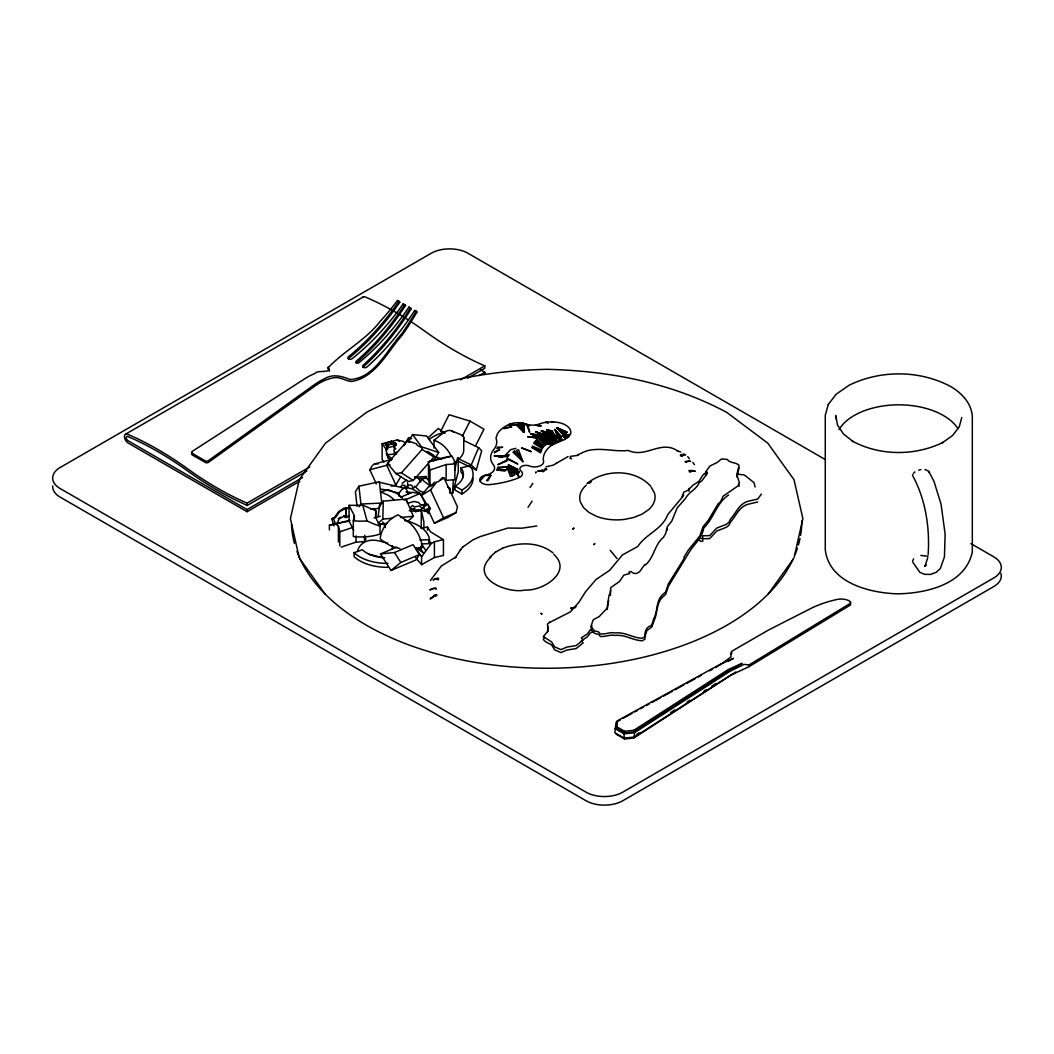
<?xml version="1.0" encoding="UTF-8"?>
<svg xmlns="http://www.w3.org/2000/svg" width="1054" height="1054" viewBox="0 0 1054 1054"><rect width="100%" height="100%" fill="white"/><g stroke="black" fill="none" stroke-linecap="round" stroke-linejoin="round"><path stroke-width="1.5" d="M334.039 525.986L331.733 518.726L335.304 517.685L339.599 511.691L346.147 507.923L346.107 517.501L348.531 516.157M385.369 443.681L391.311 441.218L396.317 443.655L394.341 443.247L393.761 446.119L387.608 447.858L386.818 446.527L387.964 442.456L385.369 443.681L385.474 445.17L388.175 445.46L388.056 446.303M421.257 527.593L421.337 510.703L414.67 511.032A23.649 11.502 0.3 0 0 410.665 511.414M423.853 528.067L423.892 521.928L421.337 510.703M378.202 523.285L382.826 519.108L383.261 501.164L406.014 499.082L413.379 516.302L407.595 521.532M610.674 590.2L610.306 592.019M380.033 526.144L375.896 524.747A58.352 23.135 38.6 0 1 367.042 520.9L362.721 505.143L375.791 510.716L375.527 517.25L380.033 526.144L380.033 534.075A39.103 22.569 0 0 1 353.301 536.526L353.301 520.742L354.355 515.683L349.058 505.314L361.403 505.367M755.138 486.988L753.992 482.679L745.771 476.026L743.729 474.827L737.695 474.234M592.282 629.436L590.187 630.028L587.249 634.021L581.334 637.828L583.112 639.989L576.143 645.601L566.894 647.077L561.018 649.62L554.773 646.958L551.545 641.886L543.245 636.511L548.106 631.017L547.474 624.113L549.582 622.163M707.274 472.087L703.387 474.432L698.789 481.507L693.15 485.024L688.078 490.176L683.782 492.178L681.477 498.12L667.696 514.681C662.294 529.424 645.944 533.904 637.775 546.486L622.387 554.971L609.739 570.24L595.945 579.595L585.774 591.452L578.883 602.282L570.254 611.966L549.569 622.479M395.896 473.523L401.429 472.864L422.127 449.439L422.061 447.792L417.147 445.275L416.673 443.932L407.503 440.664L387.464 463.365L395.896 473.523L408.227 481.454L413.26 480.453L433.945 457.028L434.05 455.486L428.754 452.126M928.139 554.707C929.931 527.606 925.623 499.372 912.527 475.38L912.804 474.221M517.013 424.472L523.772 432.351L524.589 424.169L508.726 425.197L510.821 424.156L516.052 424.749L523.772 432.351L523.509 424.024M571.742 608.883L571.11 608.342L571.611 608.922M608.619 600.596L607.908 605.655M591.834 625.602L591.03 629.831L594.509 633.335L598.58 634.416L600.358 636.484C605.589 637.09 610.266 634.139 615.154 635.457C625.193 634.324 632.519 640.358 642.189 640.779L645.008 639.119C644.402 634.007 645.074 627.117 651.003 625.72L653.493 621.056L653.23 619.673C658.407 611.412 655.14 599.95 664.191 593.27L665.706 591.834L668.328 583.942L684.283 558.277L683.875 557.474L688.078 550.399L699.83 535.972L703.005 526.802L708.341 520.228L718.011 503.996L720.541 501.717L723.163 496.171L738.182 485.775L739.355 482.745L736.851 474.498L739.078 465.354C735.705 461.836 730.027 463.549 727.155 459.386L721.437 459.004L717.194 462.469L709.948 466.013L705.495 472.073L707.418 473.246L701.832 480.887L699.276 482.521C696.641 489.346 688.868 491.902 685.443 498.542L677.169 507.923L671.806 521.071L667.314 526.697L665.535 533.851L663.453 537.342C654.6 544.312 654.178 557.487 645.575 564.76L644.837 564.496L639.541 571.795L636.735 573.455L633.81 573.376L630.674 571.452L628.948 572.058L629.699 573.521L623.849 575.128L619.502 581.452L610.674 587.724L610.411 595.391M739.078 467.831L736.851 476.988M378.096 516.631L379.783 504.299L383.261 501.164M607.236 609.489L607.684 606.933M927.744 557.671L924.977 566.222L926.084 564.97L924.766 566.288M739.17 486.171L738.459 484.076M519.095 471.902L507.317 468.134L508.002 466.514L519.095 471.902L507.317 468.134L510.426 476.461L514.774 474.998L507.317 468.134L518.858 472.666L516.816 474.221L507.317 468.134L512.626 475.749M849.946 603.125A9.657 5.573 0 0 1 850.683 603.771L850.446 604.983L749.104 666.629L730.119 675.509L634.442 737.023L624.1 738.116L614.825 732.754L616.116 722.161L620.437 719.79M616.195 726.469L624.548 731.292L633.77 730.317L728.301 669.527L742.095 663.282L728.301 671.24L633.77 732.043L624.548 733.004L616.195 728.182L617.367 720.804L719.684 664.56L733.479 658.315L727.958 661.49M616.195 728.182L617.077 723.94M644.929 636.511L646.919 630.516L652.004 626.88L653.493 621.056M299.283 479.715L290.417 518.608L299.165 557.513M794.11 557.513L802.871 518.608L794.005 479.715L767.773 443.154L726.786 412.404C671.411 382.734 609.014 370.718 546.644 369.322C484.273 370.718 421.863 382.734 366.502 412.404L325.515 443.154L299.573 479.175M547.54 631.807L547.922 626.484M912.527 561.163L913.634 558.831M428.227 510.031L434.38 523.245L447.976 517.409L455.974 512.679L457.476 506.855L444.063 478.068L442.548 477.581L438.398 481.718L437.002 481.744L430.559 489.926L421.389 495.354L426.185 505.63M457.515 458.806L456.026 464.406A23.293 2.859 -85 0 0 454.827 470.124M449.544 492.534A29.011 16.745 0 0 0 452.574 493.298L458.253 471.784L458.253 457.568M961.801 417.463L959.232 426.844L952.539 435.526L942.184 442.904L943.014 442.39C914.846 456.171 879.853 456.013 852.185 441.02L853.068 441.56L843.384 433.866L837.495 424.999L835.769 415.553L835.769 418.636M458.134 461.204L476.303 469.939L481.691 450.717L478.661 447.7L463.905 440.598M476.303 469.939L471.257 464.906L478.661 447.7M393.761 446.119L394.341 444.801L394.315 447.212L395.803 448.609L393.788 450.084L394.644 452.574L396.528 453.984L387.266 454.656L388.083 455.802L386.001 450.73L386.699 447.818L387.608 447.858M336.621 524.523L339.204 518.752L345.541 515.525L346.107 517.501L346.147 507.923M667.314 529.174L666.892 530.36M329.375 371.337L328.492 368.452M761.383 494.102L757.721 499.043L749.974 500.821C739.262 502.824 737.023 511.783 730.527 519.082L728.933 522.257L726.496 524.273L716.812 528.067L709.645 535.616L702.531 535.801L702.834 538.186L700.686 538.423L699.158 537.158M444.775 433.207L440.849 430.915L449.07 414.723L470.031 421.113L483.97 429.228L475.538 445.842M462.298 436.33L470.031 421.113M387.608 446.685L386.923 448.029L387.714 449.347M530.017 487.541L532.863 483.338M528.041 507.343L532.086 501.124M610.411 592.901L609.067 595.246L607.012 608.277L599.225 616.537L593.244 619.805L590.872 626.603L594.509 630.845L598.58 631.939L600.358 633.994C605.589 634.6 610.266 631.662 615.154 632.98C625.193 631.833 632.519 637.868 642.189 638.289L645.008 636.629M460.756 549.463L455.157 557.882L455.618 557.303M376.344 483.865L369.835 469.768L371.693 466.606A23.649 9.96 75.2 0 1 377.991 464.089M369.835 469.768L386.778 465.288L388.636 462.113A23.649 9.96 75.2 0 1 391.403 459.518M391.284 486.237L395.909 485.011L400.889 476.474M356.45 362.866L356.515 362.905A1.844 1.252 -11.4 0 0 359.085 362.602L359.691 362.115A174.121 101.474 -59.6 0 0 388.359 333.947L392.852 328.637A174.121 101.474 -59.6 0 0 405.671 311.865L408.939 307.122L410.375 307.952L407.305 312.801A174.358 96.428 -62.5 0 1 395.21 329.994L390.968 335.449A174.45 96.467 -62.5 0 1 363.92 364.552L363.393 365.013A2.49 1.7 -11.4 0 0 363.485 367.372A2.49 1.7 -11.4 0 0 366.897 367.029L367.424 366.568A174.266 97.877 -61.7 0 0 394.947 337.741L399.255 332.326A174.226 97.864 -61.7 0 0 411.561 315.251L414.696 310.429L416.132 311.259L413.221 316.2A175.148 92.12 -64.9 0 1 401.772 333.775C387.029 349.612 374.513 378.399 350.007 379.506C341.707 376.094 332.563 373.59 324.21 378.939A65.137 36.416 -62 0 0 313.881 385.053L208.494 460.598A2.398 1.489 -4.2 0 1 205.556 461.006L192.342 453.404A2.398 1.489 -4.2 0 1 191.894 451.599L303.895 379.308A65.084 38.352 -58.9 0 1 314.817 373.538C317.438 369.611 329.559 373.538 328.848 368.623A46.653 7.114 78.7 0 1 328.242 367.701C343.38 351.364 366.081 339.823 380.178 321.351A174.845 108.14 -55.7 0 0 393.959 305.12L397.463 300.522L398.899 301.352L399.822 302.195L396.502 306.951A176.242 103.424 -59.2 0 1 383.419 323.868L378.834 329.217A176.255 103.424 -59.2 0 1 349.599 357.596L348.69 358.32A2.49 1.7 -11.4 0 0 348.334 358.716M416.132 311.259L416.962 312.063L414.024 317.03A177.256 93.239 -64.9 0 1 402.43 334.816C387.767 351.245 375.382 377.885 351.456 381.456C345.343 381.021 339.981 376.41 333.683 377.806A62.911 35.164 -62 0 0 326.49 379.743L324.013 380.757A63.161 35.309 -62 0 0 314 386.699L208.613 462.232A2.398 1.489 -4.2 0 1 205.688 462.653L192.46 455.051A2.398 1.489 -4.2 0 1 192.012 453.233L192.395 452.904M408.056 442.179L412.562 434.564L426.58 436L438.675 452.429L433.655 460.888M544.562 637.288L543.245 639.475L545.55 641.728L551.545 644.837L554.773 649.91L561.018 652.584L566.894 650.041L576.143 648.566L583.112 642.953L581.334 640.792L587.249 636.972L590.187 632.993L593.626 631.557M706.483 473.127L705.495 474.563L706.391 475.249M403.761 445.684L408.504 437.858L411.587 438.662M682.702 496.869L683.782 495.13M410.375 307.952L411.244 308.769L408.148 313.644A176.466 97.587 -62.5 0 1 395.909 331.061L391.627 336.582A176.558 97.64 -62.5 0 1 364.236 366.028L363.511 366.673A2.49 1.7 -11.4 0 0 362.932 367.503M370.758 509.122L378.346 508.436L381.772 503.061L379.361 481.744L358.913 486.21L355.396 491.744L357.042 506.315M359.164 506.79L360.929 504.023L358.913 486.21M380.507 553.943L394.486 552.533L413.089 544.681L419.4 554.602L415.987 559.938L391.021 570.477L380.507 553.943L396.66 547.118M421.389 495.354L428.649 486.698L430.151 486.605L434.788 482.179M348.558 356.66A2.49 1.7 -11.4 0 0 348.716 359.019A2.49 1.7 -11.4 0 0 352.128 358.65L352.774 358.136A174.226 103.648 -58.4 0 0 382.128 330.363L386.726 325.119A174.226 103.648 -58.4 0 0 399.861 308.519L403.208 303.829L404.644 304.659L401.482 309.454A174.173 98.562 -61.3 0 1 389.084 326.476L384.736 331.865A174.173 98.562 -61.3 0 1 357.003 360.56L356.384 361.087A1.844 1.252 -11.4 0 0 356.515 362.905M404.644 304.659L405.54 305.489L402.351 310.311A176.281 99.761 -61.3 0 1 389.796 327.544L385.395 332.998A176.281 99.761 -61.3 0 1 357.319 362.049L356.502 362.747A1.844 1.252 -11.4 0 0 356.226 363.037M567.039 432.127L556.96 427.832L563.521 435.368L567.039 432.127L556.96 427.832L564.14 434.946M398.899 301.352L395.606 306.068A174.147 102.185 -59.2 0 1 382.681 322.787L378.149 328.071A174.147 102.185 -59.2 0 1 349.256 356.12L348.558 356.674M416.185 547.777L423.286 552.863L420.823 549.121L422.891 546.143L425.368 549.898M399.11 496.263L399.11 493.101L400.098 491.717A20.632 6.377 -76.7 0 1 406.409 489.359M403.906 305.014L403.208 303.829M768.063 594.219L793.596 558.62M731.028 654.165L731.963 652.848M430.388 580.556L432.417 577.763M421.6 564.667L421.6 556.736L431.429 543.403L434.406 541.743L443.444 539.661L443.444 555.445L434.406 557.526L421.6 564.667L415.553 557.54M410.731 508.911L412.562 508.726L414.327 510.044L421.481 509.754L424.683 511.519L430.203 509.477L428.082 504.405L426.751 504.115L422.101 508.555L419.69 505.96L414.288 506.855L412.522 505.538L410.717 507.317M462.548 547.171L472.93 539.872L480.255 536.578L507.844 528.067L521.967 528.186L536.855 525.972M460.255 550.109L462.996 546.591M587.012 483.72L587.75 482.956M432.904 577.144L441.297 566.064L456.171 556.815M479.992 480.967L484.55 475.802M489.609 557.382L495.617 552.059M491.164 556.815C468.398 577.842 507.303 594.127 525.142 590.029C542.546 591.268 573.165 572.085 553.864 554.417M428.306 437.568L438.332 428.438L444.037 432.996M913.634 473.035L914.951 471.915M425.447 505.485L423.444 507.172L424.657 509.938L430.177 507.883M510.821 424.156L508.845 424.551L510.926 423.761A14.453 8.34 0 0 1 526.025 424.037A12.081 6.97 0 0 0 540.017 423.748A22.042 12.727 0 0 1 553.824 421.929L558.501 422.522A18.037 10.421 0 0 1 570.557 434.274L562.915 435.763L566.775 438.135L568.08 437.107L562.915 435.763L565.339 439.096L562.902 440.388L554.852 429.479L559.529 441.889M538.199 438.253L545.643 444.88L539.503 437.252L527.909 436.764L538.199 438.253L545.392 434.301L553.903 444.195L552.085 445.117A19.038 11.001 0 0 0 549.766 446.738A37.76 21.805 0 0 0 543.601 461.665A8.959 5.178 0 0 1 540.215 465.802L537.329 466.685A8.959 5.178 0 0 1 529.49 465.987A6.14 3.544 0 0 0 521.638 466.382A6.14 3.544 0 0 0 520.953 470.927A8.485 4.901 0 0 1 519.662 477.383L517.409 473.957L507.317 468.134L518.608 473.035M550.201 441.481L546.947 443.694L540.452 436.633L531.124 434.011L542.533 435.5L546.947 443.694L552.085 445.117L545.392 434.301L550.201 441.481L561.479 436.554L554.852 429.479L560.662 441.389M391.021 570.477L400.797 562.454L419.4 554.602M434.064 448.134L434.064 440.243L442.693 433.339A23.293 11.133 -67.4 0 1 453.655 432.285M453.958 463.009L458.306 459.531A29.011 16.745 0 0 0 463.747 450.651L463.747 437.252L463.747 439.083M719.711 665.206L731.028 656.892L731.028 652.452L731.963 651.135L768.274 630.173L811.58 608.092A88.075 50.855 0 0 1 836.889 599.489A11.923 6.891 0 0 1 846.968 599.91A9.657 5.573 0 0 1 850.683 602.058L850.446 603.27L749.104 664.916L744.019 664.402L730.119 671.214L634.442 732.741L624.1 733.821L614.825 728.459M735.824 671.978L633.77 738.037L624.548 739.012L616.195 734.19M588.185 482.64C605.918 468.964 635.312 469.096 650.726 486.237M588.804 483.443L591.413 481.665M636.511 734.559L639.251 732.807M670.752 712.544L674.863 709.895M687.195 701.964L689.935 700.199M703.637 691.398L706.378 689.632M711.858 686.114L715.969 683.466M338.229 518.766L340.916 517.158M556.038 463.496L568.106 456.527M556.552 463.18L553.337 465.104L546.025 466.79M440.229 480.334L444.063 478.068M434.38 523.245L443.55 517.804L455.974 512.679M545.972 468.885L545.142 468.411L546.064 468.832M125.518 434.208L363.261 296.951M299.744 481.283L247.071 511.704L128.153 443.036A5.257 3.03 60 0 1 124.438 436.606A5.257 3.03 60 0 1 128.153 434.459A337.807 195.03 60 0 1 187.612 468.793A337.807 195.03 60 0 0 247.071 503.114L309.705 466.962M460.598 379.835L484.8 365.87L484.8 368.268L467.726 378.136M302.59 477.502L247.071 509.556L127.679 440.532A2.609 1.502 60 0 1 126.309 437.687A2.609 1.502 60 0 1 127.679 436.422L128.377 436.725A335.251 193.554 60 0 1 187.401 470.795A340.363 196.518 60 0 0 242.328 503.166L247.071 505.525L306.859 471.006M479.109 375.58L484.8 372.299L484.8 374.447M502.165 548.423C518.278 541.901 538.95 541.572 553.047 552.955M495.196 552.296L502.481 548.251M623.309 718.209L631.952 713.453M634.824 711.872L637.696 710.291M640.582 708.71L643.454 707.129M646.339 705.548L649.211 703.967M652.083 702.386L660.726 697.643M663.598 696.062L672.228 691.319M675.113 689.724L683.743 684.981M686.615 683.4L695.258 678.657M698.13 677.076L701.002 675.495M709.645 670.752L712.517 669.171M715.389 667.59L718.275 666.009M557.223 442.851L549.859 432.43L541.216 430.954L546.525 433.853L552.731 431.112L546.644 429.624L550.952 431.942L558.383 442.377M728.617 495.037C716.918 502.363 713.795 518.37 703.729 528.054C702.293 537.698 694.336 543.996 689.435 551.848L668.328 586.432L665.706 594.324L664.191 595.747C655.14 602.44 658.407 613.902 653.23 622.163L653.493 623.533M757.721 501.994L749.974 503.786C739.262 505.788 737.023 514.734 730.527 522.046L728.933 525.221L726.496 527.224L716.812 531.032L709.645 538.581L702.531 538.765L702.834 541.137L700.686 541.374L699.158 540.109M400.533 497.317L412.206 492.297L419.94 493.549L426.29 503.443L422.022 505.274M404.288 500.268L419.94 493.549M409.216 510.768L414.907 508.331M415.487 511.928L421.323 509.425M379.559 525.103L382.404 523.904M385.474 445.17L387.793 444.221M331.733 518.726L334.342 517.698L338.624 511.704L344.197 507.962L344.526 508.753L349.098 508.239M388.017 567.302A38.669 22.318 0 0 1 354.078 556.617L354.078 552.678L362.326 549.766A28.998 16.745 0 0 0 384.75 557.737M432.917 484.8L429.979 485.802L429.979 470.018L446.132 464.537L454.893 463.905L454.893 479.689L446.132 480.321L446.132 464.537M339.796 545.985L339.796 531.783L353.064 527.356M341.272 547.079L356.015 542.151L364.789 541.558L364.789 535.248M387.503 445.196L394.341 443.247L387.951 444.801M375.277 463.773L392.233 459.281L387.266 454.656M501.52 456.817L508.489 455.618L498.371 456.672L507.936 456.435L494.062 455.868L501.52 456.817L509.161 454.827L504.431 456.118L510.637 449.65L515.933 448.345M374.078 517.883L380.231 516.276M349.124 515.762L345.145 517.514L343.591 515.551M350.047 520.281L329.401 525.208L329.401 529.964M384.012 462.047L382.128 459.478L382.128 443.694L397.253 439.992L403.59 441.468L405.474 444.037M394.196 452.864L397.213 452.126M427.977 462.021L451.823 456.171A39.103 22.569 0 0 1 454.893 463.905M918.666 470.15L920.814 469.623M460.901 467.923L469.728 465.763L471.691 468.45A38.669 22.318 0 0 1 461.942 490.057L461.942 493.997L455.064 490.084L455.064 486.131A28.998 16.745 0 0 0 462.363 469.939L460.901 467.923L460.901 471.863L462.363 473.878A28.998 16.745 0 0 1 463.286 476.751M329.401 525.208L349.058 521.098L353.696 530.162M429.821 461.02L447.252 456.856A58.352 2.055 -13.1 0 1 451.823 456.171M345.936 508.608L348.255 508.081M360.929 504.023L381.772 503.061M570.28 456.382L578.33 455.302C574.825 455.974 585.616 450.967 587.46 450.704C601.109 447.212 614.548 452.074 628.21 450.44C646.168 458.714 660.911 439.162 678.104 451.217L677.063 450.783L680.752 452.1M920.814 555.418L927.994 556.288M420.572 546.367L422.891 546.143M382.826 519.108L392.47 518.225M400.507 517.488L413.379 516.302M378.649 524.181L386.686 523.443M426.527 476.5L421.192 476.79A23.649 11.502 -0.1 0 0 415.25 477.502M414.578 476.632L418.754 478.635L425.566 478.279M566.077 438.622L562.915 435.763L569.7 435.434M419.861 540.083L429.492 539.661L429.492 543.614L421.455 543.956M426.804 451.626L427.884 451.599M567.447 437.621L562.915 435.763L569.2 436.013M516.052 424.749L508.028 424.92A34.518 19.921 0 0 0 497.264 434.129L495.986 438.214A29.947 17.286 0 0 1 493.759 449.584A31.291 18.063 0 0 0 493.47 464.933A12.925 7.47 0 0 1 485.644 475.13L483.72 475.644A8.472 4.888 0 0 0 480.756 482.1L481.981 483.101A8.472 4.888 0 0 0 489.688 484.616A74.294 42.898 0 0 0 518.792 477.791L517.409 473.957M411.442 492.692L408.833 492.047L408.609 493.351L406.08 491.981M689.5 461.191L685.06 461.533L686.18 462.416C686.615 460.124 693.15 462.047 689.514 461.23M562.915 435.763L568.659 436.567M539.503 437.252L531.124 434.011L541.993 435.763L546.947 443.694L543.087 435.236L535.524 431.863L544.813 434.538M404.565 520.597L407.753 521.203A38.669 22.318 0 0 1 429.492 539.661M531.124 434.011L541.453 436.04L546.947 443.694L540.939 436.33L531.124 434.011L539.964 436.936M924.951 469.465L928.811 471.388L934.015 481.494L941.077 504.234L945.122 534.088L944.437 556.894L940.326 568.541L936.163 572.362L930.458 574.43L924.437 574.311L919.799 572.269L912.804 562.23M378.86 482.139L405.144 488.345M399.11 493.101L385.461 489.873A23.293 17.602 35.3 0 0 380.481 489.214M387.767 543.047L378.702 540.86A23.293 17.549 35.9 0 0 357.517 551.545M368.584 554.206L382.826 557.645M554.14 439.742L548.752 432.917L541.216 430.954L547.645 433.378L556.064 443.326L549.859 432.43M523.206 423.379L522.204 423.102L529.675 425.645L524.352 423.761L526.249 424.367M525.63 424.38L526.644 424.643L529.675 432.338L527.777 425.026M424.946 505.182L420.599 504.708L418.464 502.415L413.945 501.48L407.529 503.351L407.187 501.335M438.675 452.429L421.574 446.817L412.562 434.564M546.644 429.624L552.019 431.455L557.5 438.345M575.194 607.763L573.719 607.381L576.143 606.722M423.326 492.231L419.729 490.966L414.617 486.144L413.8 488.042L412.707 487.659L411.758 485.393L410.467 484.998L408.557 485.143L406.91 486.974L404.631 486.882L405.039 485.38L401.851 485.209L400.836 486.698L402.984 488.358L408.425 487.976L412.562 489.122L421.784 494.458M547.369 443.339L552.085 445.117L543.087 435.236L547.803 443.009L552.085 445.117L543.087 435.236L548.251 442.68L552.085 445.117M543.666 434.999L535.524 431.863L544.22 434.775L549.2 442.061L545.392 434.301M440.849 430.915L444.867 432.851M451.481 430.796L463.404 435.763M434.064 440.243L436.172 441.125A20.632 13.649 51.4 0 1 450.796 455.42M435.513 456.632L441.297 459.043M418.372 547.975L420.823 549.121M518.278 473.365L507.317 468.134L517.87 473.681M457.278 458.187L471.257 464.906M564.707 434.511L556.96 427.832L566.644 432.627M565.247 434.064L556.96 427.832L566.222 433.115M455.064 486.131L461.942 490.057M399.822 302.195L397.463 300.522M411.244 308.769L408.939 307.122M416.962 312.063L414.696 310.429M825.572 459.715L468.002 253.276A26.021 15.019 0 0 0 431.205 253.276L61.172 466.909A26.047 15.033 0 0 0 59.459 488.147L585.998 792.147A26.021 15.019 0 0 0 622.795 792.147L993.685 578.027A26.021 15.019 0 0 0 993.685 556.775L970.879 543.614M404.143 304.685L405.54 305.489M480.558 369.849L484.8 372.299M447.581 486.843L450.19 488.397L450.19 493.14M443.444 539.661L430.519 531.822L427.463 527.04A39.103 22.569 0 0 0 421.02 528.476M394.367 443.839L396.423 445.144L394.552 446.25L393.867 447.621L394.604 448.543M391.205 460.018L387.477 457.647L388.188 457.304L386.212 453.734M422.127 449.439L433.945 457.028M407.503 440.664L410.085 442.324M397.253 439.992L399.466 441.415M387.464 463.365L390.033 465.025M401.429 472.864L413.26 480.453M556.96 427.832L565.748 433.589M416.58 486.039A58.352 43.925 -44.9 0 1 421.745 479.399L430.612 486.289M428.912 541.427L431.429 543.403M363.683 536.947L366.186 538.923M692.807 462.35L694.467 464.722M610.174 550.28L617.012 558.541M425.091 476.935L428.517 480.242L429.979 485.802M687.735 456.593L689.395 458.74M336.305 524.154L338.4 526.223L339.796 531.783M426.422 511.137L428.464 513.509L428.464 510.334M553.903 444.195L546.525 433.853L550.741 441.204M546.525 433.853L554.391 443.984M554.891 443.787L547.645 433.378L551.835 440.677M382.128 443.694L386.844 450.124M299.679 558.62L325.225 594.219M415.553 548.199L421.6 556.736M518.041 424.235L523.772 432.351L522.494 423.945M418.754 478.635L420.981 482.073M394.486 552.533L400.797 562.454M554.852 429.479L561.782 440.888M428.925 507.356L428.082 504.405M552.019 431.455L556.393 438.82M550.952 431.942L555.274 439.281M548.752 432.917L552.968 440.203M651.267 487.304L654.376 492.824A40.184 23.201 0 0 1 648.592 509.688L642.084 514.141L633.876 517.448L624.548 519.398A36.403 21.014 0 0 1 596.3 516.249L588.949 512.428L583.534 507.606L580.411 502.086A40.184 23.201 0 0 1 586.195 485.222M519.108 424.064L523.772 432.351L521.308 423.958M430.559 489.926L443.55 517.804M386.778 465.288L395.909 485.011M382.826 521.928L385.421 527.567M520.123 423.971L523.772 432.351M333.67 518.7L335.515 524.51M408.504 437.858L409.36 440.743M928.811 471.388L929.101 472.455M429.979 470.018L428.517 464.458L428.517 480.242M328.361 368.742L328.15 367.055L328.281 368.874M391.311 441.218L391.416 442.72M749.104 664.916L749.104 666.629M689.026 488.371L689.026 491.335M634.442 732.741L634.442 737.023M633.77 730.317L633.77 732.043M633.77 736.324L633.77 738.037M624.548 731.292L624.548 733.004M624.548 737.299L624.548 739.012M624.1 733.821L624.1 738.116M617.367 720.804L617.367 722.517M434.406 541.743L434.406 557.526M427.463 527.04L427.463 530.202M407.608 482.745L407.608 487.488M392.312 545.722L392.312 548.884M375.791 510.716L375.791 515.472M356.015 535.84L356.015 542.151M354.355 515.683L354.355 520.412M349.058 505.314L349.058 521.098M338.4 526.223L338.4 542.006M247.071 503.114L247.071 505.525M247.071 509.556L247.071 511.704M52.7 485.907A26.047 15.033 0 0 0 59.459 496.737L585.998 800.724A26.021 15.019 0 0 0 622.795 800.724L993.685 586.604A26.021 15.019 0 0 0 1000.905 573.363M839.05 429.597A63.042 36.389 0 0 1 898.074 404.828A63.042 36.389 0 0 1 958.06 428.82M484.8 365.87A337.807 195.03 60 0 1 425.342 331.536A337.807 195.03 60 0 0 410.507 321.365M408.03 319.77A337.807 195.03 60 0 0 365.883 297.202A5.257 3.03 60 0 0 362.668 297.491M388.017 563.363A38.669 22.318 0 0 1 354.078 552.678M428.794 540.715A38.669 22.318 0 0 1 429.492 543.614M402.206 497.91A23.649 21.357 75.3 0 0 394.315 492.258L388.544 489.794L380.507 491.902L386.291 494.366A23.649 21.357 75.3 0 1 394.17 500.004M452.574 493.298A23.293 2.859 -85 0 1 453.483 480.097M429.083 439.492A38.669 22.318 0 0 1 443.668 432.443M375.422 509.701A38.669 22.318 0 0 1 372.536 508.713M367.042 520.9A39.103 22.569 0 0 1 353.301 520.742M421.745 479.399A39.103 22.569 0 0 1 425.592 477.936M416.29 548.647A29.011 16.745 0 0 0 422.417 547.224A23.293 12.266 64 0 0 407.608 521.308L398.096 514.8L396.106 515.775A20.632 12.872 -55.6 0 0 380.375 537.105L380.375 539.226L386.357 543.311A29.011 16.745 0 0 0 399.967 548.515M402.193 483.496A23.649 11.502 -0.1 0 1 406.791 480.229M406.923 490.268A20.632 6.377 -76.7 0 1 407.898 494.366M473.075 478.173A38.669 22.318 0 0 1 461.942 493.997M364.328 538.91A39.103 22.569 0 0 1 364.618 540.241M799.986 538.554A255.187 147.323 0 0 1 798.405 544.944M797.43 548.133A255.187 147.323 0 0 1 795.138 554.417M793.122 559.055A255.187 147.323 0 0 1 539.714 668.196A255.187 147.323 0 0 1 296.938 551.282M294.435 543.35A255.187 147.323 0 0 1 291.523 524.115M801.817 520.926A255.187 147.323 0 0 1 800.592 535.34M541.835 613.968L540.886 613.296L541.809 613.981M571.861 607.763L573.165 607.802L570.899 607.855L571.861 607.763M507.237 458.147L507.093 459.017L517.857 464.023L507.237 458.147M431.85 588.896L429.874 589.963L433.774 588.264L436.343 589.067L435.855 588.027L431.85 588.896M828.273 404.446L825.269 415.395L825.269 549.714C829.116 582.743 869.049 592.77 896.928 593.837C925.57 593.521 965.424 584.667 972.315 551.94L972.315 417.621C972.131 403.985 962.223 393.458 951.169 386.792C920.076 369.941 880.736 369.756 849.076 385.237L836.085 394.315L828.273 404.446M494.761 451.784L494.379 452.943L499.662 449.557L494.761 451.784M435.605 578.606C429.992 581.281 434.946 579.41 436.764 578.33L438.53 578.132L438.424 579.845L435.605 578.606M593.824 544.562L594.864 543.587L593.863 544.575M541.045 451.455L540.544 452.851L531.796 447.41L541.045 451.455L541.69 450.084L532.296 446.026L541.045 451.455M497.87 467.317L497.396 468.622L508.002 466.514L497.87 467.317M490.808 475.433L487.831 480.743L486.592 480.598L490.808 475.433L485.525 475.341L490.808 475.433M534.641 441.982L533.719 443.299L542.467 448.727L534.641 441.982L536.894 439.439L544.457 446.132L535.709 440.691L543.39 447.41L534.641 441.982M695.06 471.243L691.055 470.361L691.384 471.533L689.896 472.179L688.908 470.558L695.06 471.243M497.712 447.265L496.856 448.398L502.653 447.252L497.712 447.265M430.559 598.303C428.504 600.701 434.735 596.406 434.05 595.497L435.579 594.838L435.381 596.116C432.417 596.09 438.754 596.063 436.488 594.601L430.559 598.303M535.616 472.732L536.064 472.152L535.616 472.732M573.416 528.634C570.807 530.254 575.603 526.816 573.468 528.568M506.223 469.689L504.747 471.125L496.618 469.86L506.223 469.689M682.096 455.815L680.41 455.881L680.568 454.906L683.216 455.196L682.096 455.815L681.503 454.617L683.941 454.366A8.116 4.545 -61.4 0 1 685.627 454.906L683.321 454.393L684.033 454.801L682.096 455.815M504.879 427.74L503.786 428.675L511.717 426.936L504.879 427.74M542.626 470.189L537.738 471.085L538.778 470.822A8.577 6.034 45.6 0 1 541.44 471.033L543.284 471.718L544.351 470.967L542.626 470.189M514.563 451.138L512.995 452.113L522.968 461.692L518.515 449.781L516.42 450.348L522.968 461.692L514.563 451.138M546.644 469.438L544.496 469.755L546.644 469.438M570.122 458.029L571.466 458.661L570.122 458.029M507.079 459.9L497.844 464.682L507.211 460.782L507.079 459.9M553.469 421.903L551.571 422.351L553.574 421.916M546.749 422.206L545.458 422.43L548.409 422.904L546.749 422.206M537.896 424.643L535.59 425.012L539.029 426.277L541.334 425.921L537.896 424.643M539.055 437.568L527.909 436.764L538.62 437.897L545.643 444.88L539.055 437.568M529.477 450.769L521.638 447.924L531.176 451.665L529.477 450.769M517.106 468.951L508.265 464.854L518.015 469.926L517.106 468.951"/></g></svg>
